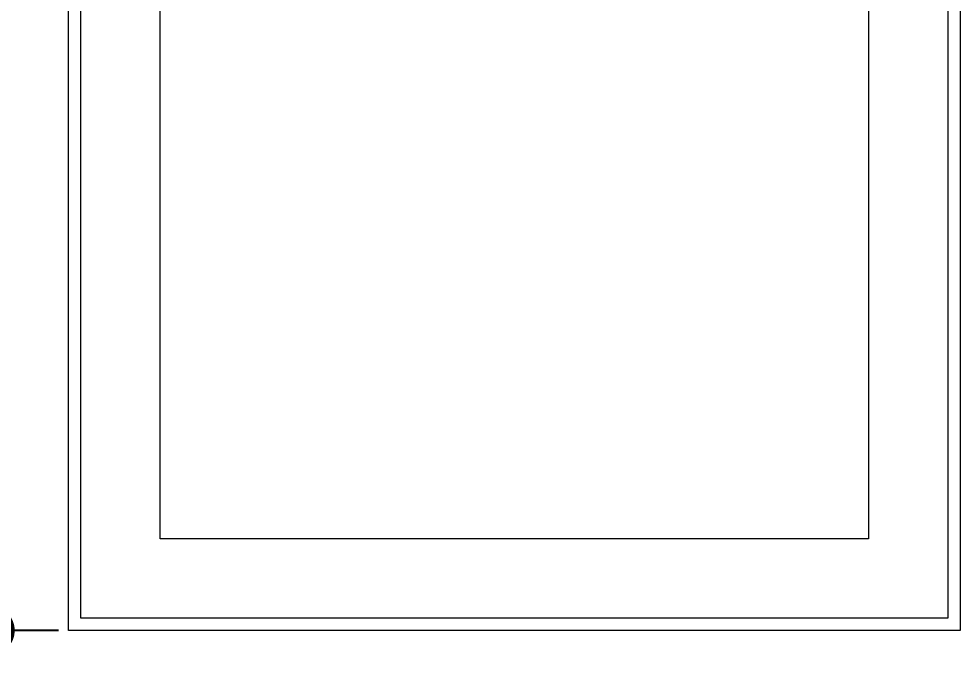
# Model space of a CAD drawing. Header units: inches. Extents: x 274057 to 444617, y 485849 to 635630.
# Drawn here: x 366053 to 367003, y 532876 to 533518 of the extents above; entities that cross this region are included whole.
import ezdxf

# ---------------------------------------------------------------- set-up
doc = ezdxf.new("R2010")
doc.units = ezdxf.units.IN
doc.header["$MEASUREMENT"] = 0
doc.layers.add('CQ Furniture', color=190, linetype='Continuous', lineweight=0)
doc.layers.add('CQ Wood Section', color=60, linetype='Continuous')
doc.styles.get("Standard").update_dxf_attribs({"font": 'arial.ttf'})
doc.dimstyles.new('CQ 50', dxfattribs={"dimscale": 0.5, "dimtxt": 150, "dimasz": 100, "dimexe": 100, "dimexo": 20, "dimgap": 80, "dimtad": 1, "dimdec": 0, "dimzin": 0, "dimdsep": 46, "dimtxsty": 'Standard', "dimblk": 'DOT', "dimcen": 100, "dimclrd": 250, "dimclre": 250, "dimclrt": 3, "dimadec": 0, "dimazin": 0, "dimtfac": 1, "dimtdec": 0, "dimtofl": 0, "dimtmove": 0, "dimatfit": 3, "dimfxl": 3, "dimtolj": 1, "dimtzin": 0, "dimlwd": -1, "dimarcsym": 0})

# ---------------------------------------------------------------- blocks, each defined once
blk = doc.blocks.new('Desk classic top')
at = {"color": 0, "lineweight": 0, "ltscale": 100, "elevation": 0}
blk.add_lwpolyline([(325040.52, 503632.26), (326840.52, 503632.26), (326840.52, 502732.26), (325040.52, 502732.26)], close=True, dxfattribs=at)
at = {"color": 8, "lineweight": 0, "ltscale": 100, "elevation": 0}
for points in [[(325053.02, 503619.76), (326828.02, 503619.76), (326828.02, 502744.76), (325053.02, 502744.76)], [(325133.02, 503539.76), (326748.02, 503539.76), (326748.02, 502824.76), (325133.02, 502824.76)]]:
    blk.add_lwpolyline(points, close=True, dxfattribs=at)
blk = doc.blocks.new('_Dot')
at = {"color": 0, "linetype": 'ByBlock', "lineweight": -2}
blk.add_line((-0.5, 0), (-1, 0), dxfattribs=at)
at = {"color": 0, "linetype": 'ByBlock', "const_width": 0.5}
blk.add_lwpolyline([(-0.25, 0, 1), (0.25, 0, 1)], format="xyb", close=True, dxfattribs=at)
blk = doc.blocks.new('*D905')
at = {"layer": 'CQ Wood Section', "color": 250, "lineweight": -2, "transparency": 16777216}
for p, q in [((366093.4, 534700.69), (365974.1, 534700.69)), ((366093.4, 532900.69), (365974.1, 532900.69))]:
    blk.add_line(p, q, dxfattribs=at)
at = {"layer": 'CQ Wood Section', "color": 250, "transparency": 16777216}
blk.add_line((366024.1, 532950.69), (366024.1, 534650.69), dxfattribs=at)
at = {"layer": 'Defpoints', "color": 0, "transparency": 16777216}
for p in [(366024.1, 534700.69), (366103.4, 534700.69), (366103.4, 532900.69)]:
    blk.add_point(p, dxfattribs=at)
at = {"layer": 'CQ Wood Section', "color": 250, "transparency": 16777216, "xscale": 50, "yscale": 50, "zscale": 50}
for p, rotation in [((366024.1, 534700.69), 90), ((366024.1, 532900.69), 270)]:
    blk.add_blockref('_Dot', p, dxfattribs=dict(at, rotation=rotation))
at = {"layer": 'CQ Wood Section', "color": 3, "transparency": 16777216, "insert": (365945.81, 533800.69), "char_height": 75, "attachment_point": 5, "rotation": 90}
blk.add_mtext('\\A1;1800', dxfattribs=at)

msp = doc.modelspace()

# ---------------------------------------------------------------- block references
at = {"layer": 'CQ Furniture', "rotation": 270}
msp.add_blockref('Desk classic top', (-136628.86, 859741.22, 0), dxfattribs=at)

# ---------------------------------------------------------------- dimensions: what is measured, and where the dimension line sits
at = {"layer": 'CQ Wood Section'}
dim = msp.add_linear_dim(base=(366024.1, 534700.69), p1=(366103.4, 532900.69), p2=(366103.4, 534700.69), angle=90, dimstyle='CQ 50', override={"dimtmove": 1}, dxfattribs=at)
dim.commit()
dim.dimension.update_dxf_attribs({"geometry": '*D905', "text_midpoint": (365945.81, 533800.69)})

doc.saveas('drawing.dxf')
